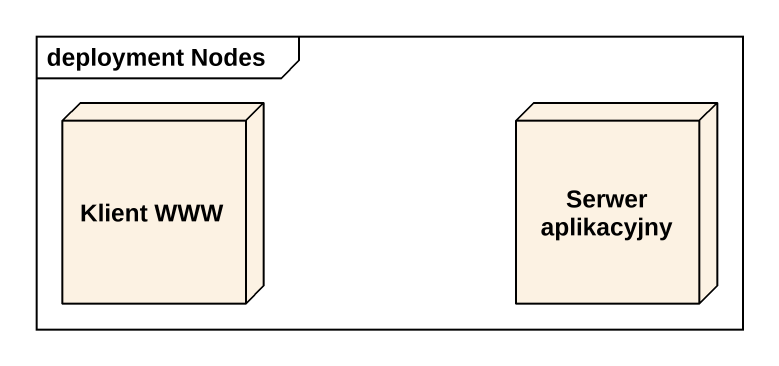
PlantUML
@startuml
mainframe deployment Nodes
node "Klient WWW" as Klient_WWW
node "Serwer aplikacyjny" as Serwer_aplikacyjny
@enduml
